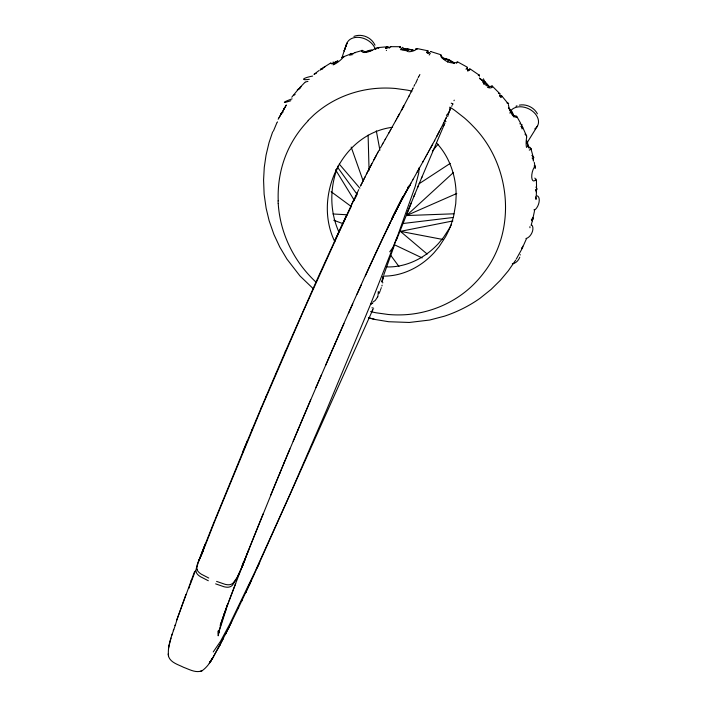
<?xml version="1.0" encoding="UTF-8"?>
<svg xmlns="http://www.w3.org/2000/svg" width="707" height="707" viewBox="0 0 707 707"><rect width="100%" height="100%" fill="white"/><g stroke="black" fill="none" stroke-linecap="round" stroke-linejoin="round"><path stroke-width="1.06" d="M499.743 95.454L500.83 97.539M467.097 68.818L467.813 70.302L469.218 70.126M532.76 218.339L532.733 217.721A7.114 4.834 14.5 0 0 532.574 217.394M533.246 158.81L533.387 161.134M521.563 126.173L522.075 128.957M449.935 107.764L449.413 111.149M521.554 247.821L521.527 248.599M428.027 53.352L428.035 53.158A18.135 3.084 -75.2 0 0 428.044 52.203L428 51.39M529.95 227.734L529.914 226.629M536.012 199.277L536.489 191.73M501.634 96.258L501.572 96.62A10.004 4.516 9.7 0 1 501.555 96.903L501.404 97.071M522.685 127.994L522.685 127.631A7.114 3.526 -12.1 0 0 520.776 126.332M419.065 168.743L418.677 173.33L415.186 186.568L398.2 234.229L370.415 304.699L326.908 409.265L290.48 493.265L255.041 571.645L229.439 624.714L220.46 641.382L213.231 651.96M536.507 189.997L536.304 192.313M532.194 221.194L532.663 219.409M426.834 52.026L426.887 52.61M407.232 51.549L407.762 48.818L414.019 50.453L412.137 50.241M243.482 561.765L242.006 567.032L245.09 559.104L241.829 567.474L242.669 563.832M536.401 190.802L536.516 191.137M441.097 56.914L441.097 54.81L430.563 51.496M382.567 279.442L382.558 277.506L382.575 280.272L383.185 276.304L381.842 282.022L382.92 277.78M396.83 238.197L393.684 246.504L389.734 251.798M185.959 594.393L176.971 619.491C173.975 631.634 166.728 643.953 168.655 656.803C171.041 662.848 178.323 664.598 183.573 667.311C189.361 669.388 195.874 673.364 202.131 670.722C211.031 664.439 214.76 653.171 220.328 644.183L213.214 657.033M531.045 149.239L531.054 148.912A6.222 1.935 33.8 0 0 530.93 148.647M218.472 633.543L218.87 631.554L218.428 634.117L218.269 630.989M168.964 646.127L168.496 648.593M378.051 295.119L378.316 292.221M532.477 220.345L534.439 211.252M218.79 631.987L218.428 633.507L226.602 608.047M382.708 282.959L382.814 282.508M377.892 295.871L377.538 297.267M169.061 645.685L171.032 638.059M377.732 296.551L377.344 297.267M385.845 47.899L385.819 48.368M449.316 111.45L448.821 113.226M531.107 225.365L532.141 221.653M171.898 635.107L172.252 633.932M516.905 117.106C512.009 118.281 509.075 109.196 508.36 104.468M173.277 630.653L173.692 629.354M383.786 274.882L393.914 246.602M224.243 613.906L219.32 629.707L218.189 635.796L218.233 630.953M344.194 50.886L346.898 43.251L344.194 50.886L346.713 43.763M341.967 57.647L344.53 49.87M174.912 625.598L175.115 624.97M272.699 131.776L269.067 142.549L266.062 155.098L264.268 167.382L263.578 180.064L264.126 194.222L266.141 208.247L269.146 220.752L273.901 234.415L279.813 247.097L286.936 259.089L300.007 275.995L313.599 289.03M448.291 114.852L448.565 114.039M176.75 620.11L194.513 571.698M381.029 288.491L381.32 287.661M226.187 609.231L226.39 608.639M188.751 588.595L189.847 585.582M224.137 614.153L235.687 583.469M447.717 116.461L448.008 115.656M191.093 580.694L191.332 580.032M190.218 584.574L195.459 570.602M228.9 601.083L246.628 554.88L275.571 483.473M380.419 290.144L380.728 289.313M454.23 100.147L454 100.739M197.112 569.55A12.249 8.334 21.2 0 1 196.935 567.323L198.269 561.977L212.78 525.168L252.037 429.626M241.882 567.341L248.687 549.94L241.944 567.182M208.318 580.739L200.426 576.682A17.604 12.143 21.2 0 1 200.108 576.479L199.781 576.258A11.807 8.139 21.2 0 1 198.305 575.118L197.863 574.685A7.3 5.037 21.2 0 1 196.537 572.882L196.219 572.043A12.249 8.44 21.2 0 1 196.007 569.727L197.165 564.849L205.375 543.798M201.38 555.163L215.096 520.37M396.388 240.159L411.456 202.423M380.101 290.984L379.138 293.378M201.407 553.908L205.154 544.381M198.57 561.208L201.115 555.472M255.625 532.504L248.466 550.523M338.344 165.526C329.745 186.215 329.489 210.403 338.476 231.003M215.502 519.362L261.122 408.84M263.19 513.733L255.501 532.822M452.86 103.655L452.621 104.238M406.87 213.708L414.876 194.089M415.592 83.479L417.634 78.831M270.569 495.43L289.879 448.892M275.456 483.738L279.884 473.045M413.94 196.387L418.394 185.596M279.778 473.301L284.267 462.484M417.634 187.452L421.973 176.989M284.17 462.723L288.73 451.817M288.633 452.038L310.691 399.773M421.399 178.385L444.27 124.547M452.109 105.458L451.738 106.342M251.674 430.492L256.729 418.5M242.421 452.621L247.406 440.691M293.149 441.274L297.806 430.227M256.385 419.313L261.457 407.312M297.718 430.43L302.41 419.366M261.13 408.072L266.221 396.106M261.519 407.895L303.179 311.575L338.158 234.176M447.593 62.092L448.724 59.521L454.301 62.914L454.009 63.55C450.819 60.625 446.488 58.761 442.167 58.495L442.467 57.868L448.724 59.521L448.653 60.192L454.301 62.914M302.331 419.551L307.041 408.478M265.92 396.813L275.801 373.703M306.971 408.655L316.356 386.756M275.544 374.303L285.398 351.476M315.967 387.48L321.243 375.249M316.294 386.906C343.92 322.94 371.767 259.001 402.902 196.634L392.155 217.915L397.237 207.902M285.195 351.953L317.929 277.674L346.651 214.981M198.543 561.42L200.443 557.31M325.609 365.36L334.888 344.123M334.844 344.212L343.947 323.576M522.27 248.157L526.574 238.471M348.383 313.581L352.758 303.798M357.053 294.245L361.25 284.956M365.342 275.942L376.981 250.693M253.141 576.726L372.951 309.392L371.953 311.283M257.118 568.11L259.655 562.604L259.16 563.665M335.012 240.035L355.683 195.954M450.668 108.745L450.094 109.939M253.627 575.675L238.126 608.533M249.297 584.981L251.692 579.846M376.911 250.844L380.613 242.916M246.089 591.812L245.594 592.864L249.783 583.929M338.609 233.186L345.396 218.71M380.534 243.102L390.52 222.131M333.457 64.01L337.911 60.855L334.508 62.835M336.444 61.889L336.735 61.262M361.684 50.763C362.585 56.463 381.895 45.858 365.289 51.805L371.979 50.489L376.177 48.032M368.939 50.957L369.24 50.33M407.762 48.818L401.788 49.172L401.496 49.799L405.977 49.207L412.42 49.994M481.034 79.29L487.211 84.504L488.917 87.12L489.217 86.484L485.17 81.862L479.602 78.45L483.668 81.659M485.17 81.862L483.517 84.106M509.747 108.966L512.46 112.537L513.989 116.275L513.689 116.911L512.292 112.899L508.633 107.826M512.902 115.435L513.582 115.108M526.998 142.01L526.485 140.419L528.209 147.144L527.175 141.647M527.466 143.433L527.758 142.796M350.38 207.071L354.004 199.471M358.758 189.6L357.176 192.87M345.847 217.738L351.185 206.568M201.177 555.34L201.849 553.97M241.538 601.41L242.041 600.367M355.541 196.263L357.327 192.543M238.63 607.499L228.441 628.337L231.781 621.603M354.843 199.012L357.159 194.248M200.682 556.807L201.142 555.87M391.89 219.311L400.86 201.495L394.762 213.487M362.143 182.706L360.482 186.074L368.974 169.132M365.024 176.918L363.442 180.082M393.348 216.342L387.348 228.715M446.78 116.664L445.428 119.377M413.922 86.325L414.894 84.363M444.765 120.711L446.364 117.495M412.543 89.091L413.224 87.712M443.404 123.442L445.03 120.181M411.147 91.875L412.808 88.552M449.988 110.151L449.387 111.317M225.277 634.612L226.09 633.004M442.352 125.546L443.669 122.912M225.692 633.808L228.847 627.524L219.912 644.97L223.12 638.836M418.208 77.655L418.721 76.674M411.412 91.344L408.752 96.567M202.211 553.236L202.529 552.618M434.452 140.826L442.087 126.076M377.467 153.207L366.385 174.196M409.026 96.037L403.184 107.146L403.467 106.624M440.532 129.134L440.806 128.603M439.568 131.025L436.661 136.637M369.178 168.734L371.811 163.688M286.291 105.034L281.147 114.207M397.528 207.222L406.039 191.411L410.201 185.04L407.639 187.443M373.844 159.87L376.442 155.063M222.29 640.427L222.705 639.632M430.086 148.894L432.64 144.184M202.944 551.831L203.271 551.23M444.067 124.945L443.174 126.518M432.366 144.714L434.734 140.295M217.729 649.035L220.328 644.183M377.149 297.638L375.276 300.44L373.066 301.995M432.074 145.235L429.114 150.671M279.009 117.76L280.988 114.145M409.106 186.383L409.362 185.923L400.675 201.866L410.891 183.219M417.157 172.11L417.422 171.615M401.656 109.965L397.378 117.689M449.237 111.591L447.204 114.667M428.159 152.403L429.405 150.149M377.211 153.666L378.457 151.404M427.222 154.099L428.451 151.881M516.296 259.062L521.819 249.111M278.16 119.271L286.149 105.255M418.889 76.374L419.463 75.331M399.632 113.624L396.406 119.43M426.286 155.77L427.505 153.578M389.61 131.599L390.856 129.363M395.434 121.162L396.689 118.909M378.201 151.872L379.182 150.123M390.573 129.867L391.545 128.126M391.828 127.622L395.717 120.641M424.447 159.075L425.649 156.919M425.367 157.431L426.577 155.257M283.684 109.32L284.523 107.809M388.921 132.828L385.121 139.571M388.647 133.323L389.884 131.104M418.332 169.989L413.339 178.88M422.627 162.327L423.537 160.701M418.067 170.484L424.73 158.562M380.401 147.931L382.514 144.193M383.238 142.894L385.333 139.199M382.301 144.564L383.45 142.522M410.687 183.581L412.667 180.082M412.455 180.453L413.551 178.509M419.596 75.101L419.905 74.562M281.077 113.977L282.128 112.466M276.764 123.071L273.388 131.166M537.311 126.261L526.803 143.229M277.047 122.603L277.515 121.887M456.501 63.268L457.597 61.863L467.283 67.174M515.686 260.123L508.36 270.737L500.379 280.264L491.1 289.419L479.973 298.31C469.121 306.016 457.111 311.937 444.509 316.162L429.697 320.032L409.318 322.463L388.638 321.72L374.737 319.423L368.497 317.743M297.417 90.319L298 89.648M467.663 71.018L468.228 70.311M291.779 97.221L297.735 89.966M432.392 151.068L438.004 144.246M298.115 89.515L298.92 88.578M299.945 87.465L304.956 82.33M308.093 120.482L313.828 114.958A172.031 125.201 25.3 0 1 322.321 108.136C340.094 95.268 361.94 88.322 383.848 88.057A101.34 73.749 25.3 0 1 395.505 88.481L407.285 90.125A91.15 66.334 25.3 0 1 412.101 91.15M469.342 69.039L468.697 69.746A18.718 1.874 -58.7 0 0 468.237 70.293M322.003 68.632L320.28 70.134M453.876 213.806L406.507 215.547L453.346 172.588M350.168 54.359L350.522 54.086A7.114 3.889 71.7 0 1 353.014 53.714M352.121 53.847L349.753 55.393M293.352 95.542L295.128 94.491M429.184 52.68L427.965 53.184L426.966 52.742M388.134 47.811L385.916 48.509M299.688 87.845L300.104 87.527A7.114 5.046 60.3 0 1 301.447 86.616M320.907 69.206L321.314 68.915A7.114 4.481 56.3 0 1 322.666 68.252M478.259 75.296L478.957 74.951M322.754 67.96L329.754 63.603M298.274 89.436L298.725 89.117M492.143 86.837L492.24 86.758A5.93 1.635 10.2 0 0 491.78 86.342M314.076 74.279L319.122 70.453M314.2 74.182L316.391 73.21M509.765 113.04L511.753 111.167L510.136 110.363M419.039 183.793L450.244 163.37M341.561 57.709L342.047 57.408M305.336 81.994L307.934 81.402M365.289 51.805L364.238 52.362L366.208 52.115M370.592 304.231L372.775 303.091L371.095 303.966M457.067 62.313C451.216 64.319 443.289 61.253 440.929 55.42M488.855 86.837L492.187 86.015M515.969 106.271L516.985 105.794M415.495 49.022L416.547 48.553M406.507 215.547L456.766 193.488M342.515 57.17L343.956 56.949M342.4 57.223L351.22 53.776M330.567 63.135L334.093 63.665M400.392 49.702L401.788 49.172M353.933 36.402C360.782 33.68 369.16 36.464 373.376 42.411M200.399 671.314L202.131 670.722M354.932 52.574L362.099 50.515M499.487 95.392L500.256 95.233M427.143 254.043L400.383 231.357L452.895 220.946M519.327 105.131C526.388 103.779 534.059 107.437 537.408 113.809M392.615 127.26C341.419 133.676 312.715 197.032 334.897 241.838M403.008 223.509L453.196 217.473M362.382 50.462L365.272 51.929M386.968 46.803L377.291 47.652L378.811 48.474M390.149 46.662L399.826 46.715A5.797 1.723 63 0 0 399.72 46.945M513.494 115.409L516.676 116.248L520.688 123.327M383.415 276.11C400.71 276.313 417.466 268.607 429.936 256.88A137.83 100.306 25.3 0 0 434.125 252.655L439.074 246.716L445.401 236.995A160.074 116.496 25.3 0 0 453.806 215.299L455.741 203.713L456.139 195.83A137.821 100.306 25.3 0 0 455.953 189.741C454.813 172.623 448.388 155.54 436.502 142.982M386.402 266.91C404.148 267.555 421.487 259.743 434.275 247.715A137.83 100.314 25.3 0 0 438.464 243.491L443.413 237.552L449.732 227.831A160.074 116.496 25.3 0 0 451.534 224.402M332.97 213.974L347.252 214.778M507.007 102.992L507.997 103.487M400.383 231.357L443.43 239.585M427.708 50.754L417.024 48.536L417.369 49.137M527.767 146.42L529.967 147.348L531.01 148.682M368.374 317.708L374.737 319.423M400.127 46.742L402.248 49.879M442.467 57.868L447.619 59.812M333.739 220.222L342.957 223.677M524.974 134.118L526.423 135.664M216.598 581.393L224.897 584.265A17.604 11.975 21.2 0 0 225.268 584.353L225.666 584.442A11.807 8.033 21.2 0 0 227.539 584.733L228.167 584.769A7.3 4.967 21.2 0 0 230.455 584.521L231.392 584.176A12.249 8.334 21.2 0 0 233.275 582.842L237.013 577.619L241.803 567.438L236.589 579.077L232.364 585.255A12.249 8.44 21.2 0 1 230.464 586.616L229.607 586.925A7.3 5.037 21.2 0 1 227.212 587.217L226.585 587.181A11.807 8.139 21.2 0 1 224.711 586.898L224.411 586.837A17.604 12.143 21.2 0 1 223.942 586.73L215.644 583.867M208.759 578.034L201.371 574.225A17.604 11.975 21.2 0 1 201.062 574.022L200.726 573.792A11.807 8.033 21.2 0 1 199.259 572.661L198.844 572.263A7.3 4.967 21.2 0 1 197.483 570.452L197.156 569.612M394.515 244.799L422.15 257.922M469.837 68.738L478.904 74.942M452.887 104.203L452.727 104.106A90.284 69.993 25.7 0 0 451.234 103.125M331.115 191.677L351.388 206.621M444.296 120.34L445.993 121.604M534.837 178.084L536.419 180.647M487.627 85.105L489.217 86.484M534.174 165.906L535.279 168.558M508.457 108.189L509.623 109.249M492.39 86.201L499.451 93.324M501.343 95.418L507.971 103.452M339.236 164.042L359.89 188.23M390.458 254.962L398.942 266.477M512.822 114.702L513.989 116.275M337.486 167.144L356.858 194.018M373.791 43.003L375.028 45.195M335.498 169.698L354.516 200.682M535.526 196.926L536.012 199.118M522.508 126.889L526.105 134.957M534.139 209.422L534.43 210.492M351.185 147.083L363.265 181.266M531.204 149.592L533.228 157.201M526.547 136.159L526.635 136.707M376.318 130.822L379.906 150.22M418.906 167.957L419.216 169.636M168.505 656.184L168.116 653.94M534.262 162.292L535.137 167.55M533.237 157.281L533.281 157.829M532.185 219.815L532.23 220.381M521.536 125.289L521.572 125.775M278.072 200.868L278.213 203.581M368.108 135.117L369.063 170.254M536.419 180.718L536.56 187.602M536.569 188.963L536.533 188.38A7.114 4.64 1.1 0 0 535.897 187.055M346.28 46.353A15.439 11.241 25.3 0 1 359.174 37.4A15.439 11.241 25.3 0 1 375.284 49.163M510.816 110.672A15.439 11.241 25.3 0 1 532.283 110.981A15.439 11.241 25.3 0 1 534.775 128.913M520.299 254.679A7.901 5.523 -54.4 0 1 520.281 254.971M519.778 257.224A7.901 5.523 -54.4 0 1 512.301 263.835M290.789 100.73A7.901 0.672 -19.7 0 1 284.373 102.232A7.901 0.672 -19.7 0 1 292.097 98.847M309.304 79.308A7.963 1.29 -11.9 0 1 303.71 78.91A7.963 1.29 -11.9 0 1 312.635 76.064M330.257 63.223A6.222 1.918 12.8 0 1 330.469 63.1M334.225 62.225A8.024 1.838 -2.9 0 1 332.935 62.154M335.798 61.854A8.634 2.183 -37.4 0 1 331.698 63.93M343.796 56.419A8.113 1.918 -37.6 0 1 333.121 64.858M342.011 57.603A6.257 2.837 -55.7 0 1 342.471 57.347M362.011 50.427A5.886 2.368 47.5 0 1 362.231 50.285M361.825 50.851A5.983 2.139 36.3 0 1 361.904 50.383M375.664 49.145A5.948 1.555 -43.4 0 1 376.363 48.712M376.849 48.085A5.859 2.342 -58.4 0 1 377.176 47.952M399.844 46.848A5.824 1.9 76.2 0 1 400.091 46.635M399.994 47.661A5.912 1.688 51.2 0 1 399.879 47.051M404.864 48.969A8.422 2.651 24.7 0 1 402.31 47.342M408.779 50.648A9.845 4.993 -4.3 0 1 402.999 50.047M416.441 49.251A8.493 4.215 -4.8 0 1 408.646 51.761M415.849 49.419A5.797 0.954 -42.5 0 1 416.123 49.251M416.556 48.889A5.806 1.317 -55.6 0 1 416.865 48.739M442.016 57.126A5.886 0.804 69 0 1 441.866 56.56M456.863 62.172A5.877 1.016 -8.3 0 1 457.323 62.251M478.833 75.419A5.815 0.972 -70.9 0 1 479.054 75.189M479.063 75.296A5.797 0.822 -81.9 0 1 479.16 75.136M479.434 77.063A5.912 0.513 87.1 0 1 479.443 76.78M484.286 80.731A8.484 1.14 65.2 0 1 483.438 78.831M487.238 85.998A9.845 5.232 48.8 0 1 482.713 82.162M492.258 87.058A8.431 4.454 47.9 0 1 487.432 87.27M492.019 86.298A5.806 1.458 -8 0 1 492.231 86.404M491.63 86.307A5.833 1.476 -19.8 0 1 492.054 86.369M508.077 103.319A5.868 2.218 -66.1 0 1 508.271 103.478M508.271 103.204A5.956 1.918 -77 0 1 508.669 103.54M516.092 116.425A5.974 1.838 23.7 0 1 516.49 116.929M516.357 116.381A5.886 2.041 6.6 0 1 516.578 116.593M526.521 135.497A6.266 2.642 -74.8 0 1 526.662 135.983M526.503 147.436A8.113 1.971 -86.5 0 1 526.724 136.964M529.11 148.258A8.625 2.642 83.5 0 1 527.581 143.68M530.71 148.32A8.024 2.466 82.5 0 1 529.269 150.061M536.18 179.136A7.963 3.128 -77.3 0 1 531.735 177.28A7.963 3.128 -77.3 0 1 535.376 165.995M537.152 195.848A7.901 4.048 -69.5 0 1 539.026 202.343A7.901 4.048 -69.5 0 1 534.368 210.235M531.894 225.109A7.874 4.825 -62.1 0 1 531.956 232.744A7.874 4.825 -62.1 0 1 525.981 238.533M522.597 246.213A2.209 0.901 -61.3 0 1 521.996 248.599M533.131 218.171A9.916 6.363 -39.6 0 1 533.158 218.649M532.884 218.976A6.787 2.66 -63.5 0 1 532.857 219.25M532.053 220.381A6.805 0.893 83.1 0 1 532.053 220.575M531.531 219.638A9.951 3.226 64.8 0 1 531.576 220.027M531.328 219.037A7.114 4.233 29.9 0 1 531.629 219.736M537.02 188.654A9.871 5.426 -49 0 1 537.064 189.105M536.737 189.441A6.761 1.865 -70.9 0 1 536.719 189.706M536.348 191.411A6.814 1.555 74.9 0 1 536.33 191.597M535.906 190.651A9.96 3.897 55.2 0 1 535.95 191.031M535.42 189.485A7.123 4.224 17.2 0 1 536.083 190.607M531.858 155.443A7.105 4.242 -12.7 0 1 533.299 157.263M533.785 157.29A9.845 4.26 -58.2 0 1 533.838 157.696M533.476 157.9A6.752 0.99 -78.8 0 1 533.467 158.147M533.281 159.8A9.995 4.428 43.5 0 1 533.325 160.153M532.115 158.085A7.114 4.021 3.2 0 1 533.538 159.623M519.786 123.743A7.105 3.544 -27.1 0 1 521.695 125.219M522.084 124.777A9.818 2.74 -68.3 0 1 522.155 125.095M522.385 127.887A10.013 4.71 28.5 0 1 522.411 128.206M498.417 93.457A7.105 2.386 -42.5 0 1 500.043 93.978M499.84 94.093A9.818 0.787 -80.4 0 1 499.893 93.943M499.929 95.905A6.752 1.246 78.4 0 1 499.92 95.684M499.655 95.878A7.114 2.572 -28.7 0 1 501.802 96.152M466.001 69.189A7.105 0.698 -58.6 0 1 467.38 67.545M467.689 70.417A9.871 1.476 84.2 0 1 467.698 70.081M467.247 68.986A6.787 2.404 60.1 0 1 467.247 68.791M469.996 69.525A9.942 3.473 -11.4 0 1 469.969 69.754M468.158 70.833A7.105 1.043 -45.6 0 1 469.13 70.081M427.081 52.124A7.105 1.211 -75.2 0 1 428.142 50.816M427.346 52.247A9.951 3.464 65.2 0 1 427.39 51.938M429.591 52.512A6.787 2.307 -12.1 0 1 429.458 52.645M430.722 51.549A9.863 1.582 -30.7 0 1 430.757 51.646M429.158 55.031A7.105 0.822 -61.9 0 1 430.351 53.211M386.499 47.369A7.114 2.828 88.1 0 1 388.488 46.989M386.155 47.714A10.004 4.613 44.3 0 1 386.261 47.431M388.823 47.431A6.752 1.105 -30.1 0 1 388.673 47.572M386.314 50.533A9.818 0.627 -46.2 0 1 386.499 50.347M389.239 48.164A7.105 2.536 -77.4 0 1 390.891 46.777M349.824 54.527A10.004 4.922 25.3 0 1 349.974 54.262M351.812 55.049A9.818 2.581 -58.3 0 1 352.095 54.766M353.058 53.856A7.105 3.774 88.1 0 1 355.259 52.76M320.262 69.339A9.995 4.71 10 0 1 320.448 69.074M321.809 69.083A6.752 1.175 -52.7 0 1 321.985 68.906M322.445 69.03A9.845 4.101 -68.1 0 1 322.745 68.72M323.355 67.863A7.105 4.56 74.1 0 1 324.928 66.865M298.646 89.047A7.114 4.781 41.7 0 1 299.962 88.357M297.355 89.621A9.969 4.242 -2.2 0 1 297.567 89.347M298.893 88.861A6.77 2.059 -60.7 0 1 299.07 88.675M299.485 88.72A9.871 5.285 -77.1 0 1 299.795 88.393M280.714 113.845A9.942 3.606 -12.2 0 1 280.82 113.712M280.617 114.507A6.805 0.68 -34.4 0 1 280.688 114.419M282.155 112.687A6.787 2.837 -68.1 0 1 282.323 112.484M282.72 112.431A9.907 6.248 -86.1 0 1 283.039 112.077M373.65 308.234A90.284 61.076 25 0 1 371.944 307.801M278.231 200.894A198.137 144.193 25.3 0 1 308.287 120.623M278.222 203.581A172.084 125.236 25.3 0 0 280.52 220.142C285.062 241.37 295.712 261.183 310.682 276.879A101.34 73.749 25.3 0 0 316.382 282.491M370.609 311.593A91.15 66.334 25.3 0 0 376.327 312.83L388.116 314.474A101.34 73.758 25.3 0 0 399.773 314.907C427.991 314.659 456.015 302.958 475.528 282.482A191.297 139.217 25.3 0 0 483.791 272.796C517.321 229.846 510.763 164.183 472.939 126.085A101.34 73.749 25.3 0 0 464.305 117.857L454.778 110.398A90.355 65.76 25.3 0 0 449.846 107.102M446.992 114.87A10.932 8.714 25.8 0 1 446.453 115.471M378.263 291.62A10.932 7.097 24.9 0 1 378.289 292.168M445.057 122.947A100.482 73.13 25.3 0 1 444.676 123.743M382.125 285.151A100.482 73.13 25.3 0 1 381.868 285.999M227.937 603.318L220.248 625.306L227.937 603.318M403.75 106.103L401.364 110.486L403.75 106.103M209.952 662.256L209.608 662.804L212.878 657.607L209.952 662.256M212.18 658.73L209.263 663.343L212.533 658.173L212.18 658.73M218.525 632.199L218.578 632.871L218.525 632.199"/></g></svg>
